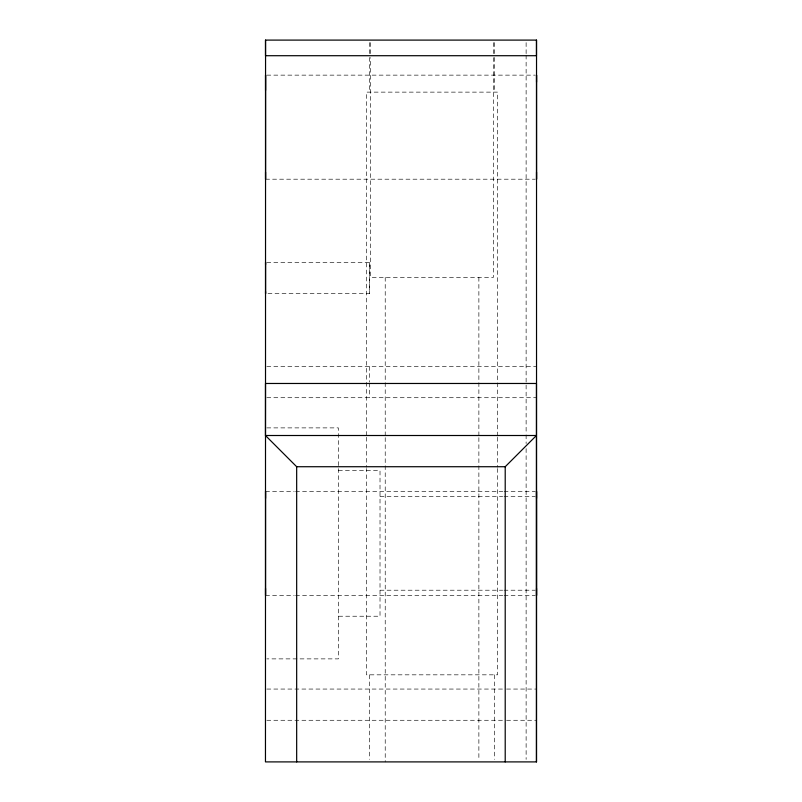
<?xml version="1.0" encoding="UTF-8"?>
<svg xmlns="http://www.w3.org/2000/svg" width="802" height="802" viewBox="0 0 802 802"><rect width="100%" height="100%" fill="white"/><g stroke="black" fill="none" stroke-linecap="round" stroke-linejoin="round"><path stroke-width="0.6" stroke-dasharray="4.01 3.01" d="M266.795 262.434L369.612 262.434L369.612 293.652L266.795 293.652M266.795 75.137L535.285 75.137M265.552 179.197L535.285 179.197M266.795 366.494L536.538 366.494M266.795 397.712L536.538 397.712M266.795 427.887L338.394 427.887L338.394 658.883L266.795 658.883M338.394 470.543L380.018 470.543L380.018 616.227L338.394 616.227M265.552 491.355L294.274 491.355M295.517 491.355L502.814 491.355M504.067 491.355L535.285 491.355M380.018 496.558L502.724 496.558M503.977 496.558L535.275 496.558M380.018 590.212L502.724 590.212M503.977 590.212L535.275 590.212M265.552 595.415L294.274 595.415M295.517 595.415L502.814 595.415M504.067 595.415L535.285 595.415M266.795 689.058L505.32 689.058M506.563 689.058L536.538 689.058M266.795 720.276L505.32 720.276M506.563 720.276L536.538 720.276M369.612 262.434L369.612 293.652M526.122 42.606L526.122 53.884M526.122 55.137L526.122 433.581M526.122 434.834L526.122 443.606M526.122 448.619L526.122 759.394M497.601 435.997L497.601 92.13L366.494 92.13L366.494 435.997M497.601 437.25L497.601 467.265M497.601 468.508L497.601 674.833L366.494 674.833L366.494 468.508M494.483 42.576L494.483 56.2M494.483 57.443L494.483 92.13M494.483 674.833L494.483 759.414M493.441 42.596L493.441 56.33M493.441 57.584L493.441 277.342L370.654 277.342L370.654 57.584M478.874 277.342L478.874 436.358M478.874 437.611L478.874 759.394M385.221 277.342L385.221 436.358M385.221 437.611L385.221 761.9M370.654 42.596L370.654 56.33M369.612 42.576L369.612 56.2M369.612 57.443L369.612 92.13M369.612 366.494L369.612 382.103M369.612 383.105L369.612 397.712M369.612 674.833L369.612 759.414M366.494 437.25L366.494 467.265"/><path stroke-width="1.2" d="M296.67 761.9L296.67 466.724L265.462 435.506L265.492 383.476L536.458 383.476L536.428 761.9M265.562 40.1L265.462 761.9L536.528 761.9L536.528 40.1L265.492 40.1L265.492 55.709L536.458 55.709L536.468 40.1M536.528 588.437L536.528 595.415L536.528 491.355L536.538 498.333M296.67 466.724L505.21 466.724L536.428 435.506L265.462 435.506M536.538 82.105L536.528 75.137L536.528 179.197L536.528 172.219M265.542 172.219L265.552 179.197L265.552 75.137L265.552 90.375M265.562 264.53L265.562 262.434L265.562 293.652L265.562 291.567M265.552 498.333L265.552 491.355L265.552 595.415L265.542 588.437M505.21 466.724L505.21 761.9"/></g></svg>
